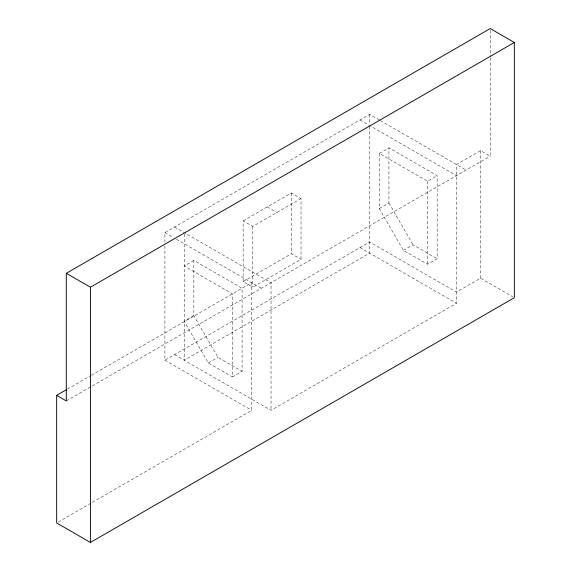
<?xml version="1.0" encoding="UTF-8"?>
<svg xmlns="http://www.w3.org/2000/svg" width="571" height="571" viewBox="0 0 571 571"><rect width="100%" height="100%" fill="white"/><g stroke="black" fill="none" stroke-linecap="round" stroke-linejoin="round"><path stroke-width="0.43" stroke-dasharray="2.85 2.14" d="M164.905 242.332L164.905 232.59L369.637 114.386L379.622 120.153M243.153 220.834L291.388 192.984L301.038 198.551L301.038 259.327L252.803 287.177L243.153 281.603L243.153 220.834L252.803 226.401L301.038 198.551M193.847 260.433L184.205 266.007L232.44 293.858L232.44 376.91L242.09 371.336L242.09 288.284L193.847 260.433L193.847 315.642L217.965 357.41L242.09 371.336M379.28 153.378L388.93 147.81L437.165 175.654L437.165 258.706L427.522 264.28L403.397 250.355L379.28 208.579L379.28 153.378L427.522 181.228L437.165 175.654M243.153 281.603L291.388 253.752L301.038 259.327M193.847 315.642L184.205 321.209L208.322 362.985L232.44 376.91M379.28 208.579L388.93 203.012L388.93 147.81M67.449 389.108L90.582 375.754M91.353 375.311L251.732 282.716L251.732 410.328L91.353 502.923M490.225 57.792L490.225 156.161L480.582 150.594L456.465 164.519L456.465 303.265L271.032 410.328L174.555 354.627M66.3 400.913L490.225 156.161M164.905 245.88L164.905 360.201L369.637 241.997L456.465 292.131L480.582 278.205L512.808 296.813M208.322 362.985L217.965 357.41M403.397 250.355L413.047 244.788L437.165 258.706M58.199 522.065L90.582 503.365M380.393 120.595L466.107 170.087M359.987 119.96L456.465 175.654M359.987 247.571L456.465 303.265M267.271 206.909L276.921 212.476M174.555 227.015L271.032 282.716L271.032 410.328M164.905 232.59L173.363 237.465M176.432 239.242L261.382 288.284M164.905 360.201L251.732 410.328M388.93 203.012L413.047 244.788M490.225 30.32L490.225 56.907M480.582 150.594L480.582 278.205M427.522 181.228L427.522 264.28M369.637 114.386L369.637 124.135M369.637 126.412L369.637 253.139L184.205 360.201L184.205 233.475M291.388 192.984L291.388 253.752M252.803 226.401L252.803 287.177"/><path stroke-width="0.86" d="M56.657 395.346L66.3 400.913L66.3 273.302L490.225 28.55L514.343 42.475L514.343 297.698L90.418 542.45L56.657 522.957L56.657 395.346L66.679 389.558M66.3 273.302L90.418 287.227L514.343 42.475M90.418 287.227L90.418 542.45"/></g></svg>
